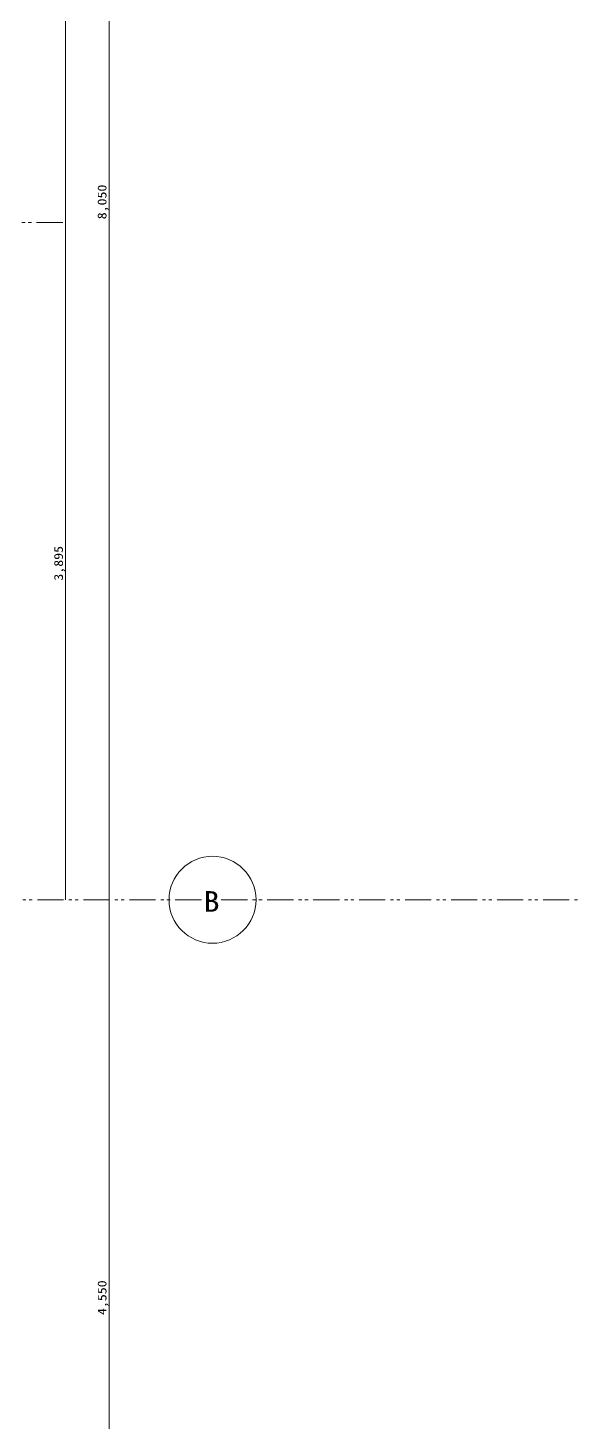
# Model space of a CAD drawing. Units: millimetres at full size. Extents: x -12803 to 120774, y -9413 to 101127.
# Drawn here: x 117603 to 120774, y 8548 to 16564 of the extents above; entities that cross this region are included whole.
import ezdxf
from ezdxf.enums import TextEntityAlignment as Align

# ---------------------------------------------------------------- set-up
doc = ezdxf.new("R2010")
doc.units = ezdxf.units.MM
doc.header["$LTSCALE"] = 30
doc.linetypes.add('DOUBLE_CHAIN1', pattern=[8.8, 5, -1, 0.6, -0.6, 0.6, -1])
doc.layers.add('0-0_NoName', color=7, linetype='Continuous')
doc.layers.add('2-0_通芯', color=7, linetype='DOUBLE_CHAIN1', lineweight=15)
doc.layers.add('2-2_間仕切り芯', color=7, linetype='DOUBLE_CHAIN1', lineweight=15)
doc.styles.add('ＭＳ ゴシック', font='')
doc.styles.get('ＭＳ ゴシック').set_extended_font_data('MS Gothic')

# ---------------------------------------------------------------- blocks, each defined once
blk = doc.blocks.new('グループ部品-732')
at = {"layer": '2-0_通芯', "linetype": 'Continuous'}
for p, q in [((117819.36, 19796.41), (117819.36, 11551.41)), ((118069.36, 7001.41), (118069.36, 19601.41))]:
    blk.add_line(p, q, dxfattribs=at)
at = {"layer": '2-0_通芯'}
blk.add_line((74361.66, 11551.41), (120774.36, 11551.41), dxfattribs=at)
at = {"layer": '2-2_間仕切り芯'}
blk.add_line((100228.63, 15446.41), (117819.36, 15446.41), dxfattribs=at)
at = {"layer": '2-0_通芯', "style": 'ＭＳ ゴシック', "width": 1.15}
for s, p in [('8,050', (118069.36, 15463.91)), ('3,895', (117819.36, 13386.41))]:
    blk.add_text(s, height=50.95, rotation=90, dxfattribs=at).set_placement(p, align=Align.BOTTOM_LEFT)

msp = doc.modelspace()

# ---------------------------------------------------------------- linework, layer by layer
at = {"layer": '2-0_通芯', "linetype": 'Continuous'}
msp.add_circle((118663.33, 11551.41), 250, dxfattribs=at)

# ---------------------------------------------------------------- block references
at = {"layer": '0-0_NoName'}
msp.add_blockref('グループ部品-732', (0, 0), dxfattribs=at)

# ---------------------------------------------------------------- texts
at = {"layer": '2-0_通芯', "style": 'ＭＳ ゴシック', "width": 1.15}
msp.add_text('B', height=118.9, dxfattribs=at).set_placement((118610.83, 11446.41), align=Align.BOTTOM_LEFT)
msp.add_text('4,550', height=50.95, rotation=90, dxfattribs=at).set_placement((118069.36, 9163.91), align=Align.BOTTOM_LEFT)

doc.saveas('drawing.dxf')
